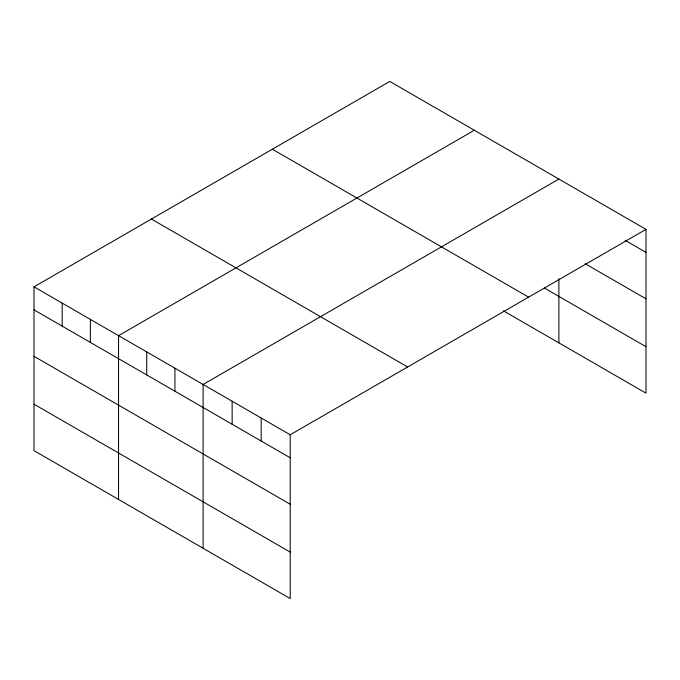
<?xml version="1.0" encoding="UTF-8"?>
<svg xmlns="http://www.w3.org/2000/svg" width="680" height="680" viewBox="0 0 680 680"><rect width="100%" height="100%" fill="white"/><g stroke="black" fill="none" stroke-linecap="round" stroke-linejoin="round"><path stroke-width="1.02" d="M646 229.364L290.224 434.767L290.224 598.57L34 450.636L34 286.841L389.776 81.43L646 229.364L646 393.159L503.429 310.845M474.334 130.245L118.549 335.656L118.549 499.46M558.884 179.061L203.107 384.472L203.107 548.275M625.133 240.329L646 252.382M585.2 263.738L646 298.834M544.34 288.005L646 346.707M272.374 149.218L528.59 297.143M151.41 219.053L407.626 366.979M34 286.841L290.224 434.767M34 309.859L290.224 457.785M34 356.32L290.224 504.245M34 404.183L290.224 552.109M558.884 278.715L558.884 342.865M261.179 418.004L261.179 441.022M232.144 401.234L232.144 424.26M174.921 368.203L174.921 391.221M146.736 351.925L146.736 374.944M90.372 319.387L90.372 342.405M62.186 303.11L62.186 326.128"/></g></svg>
